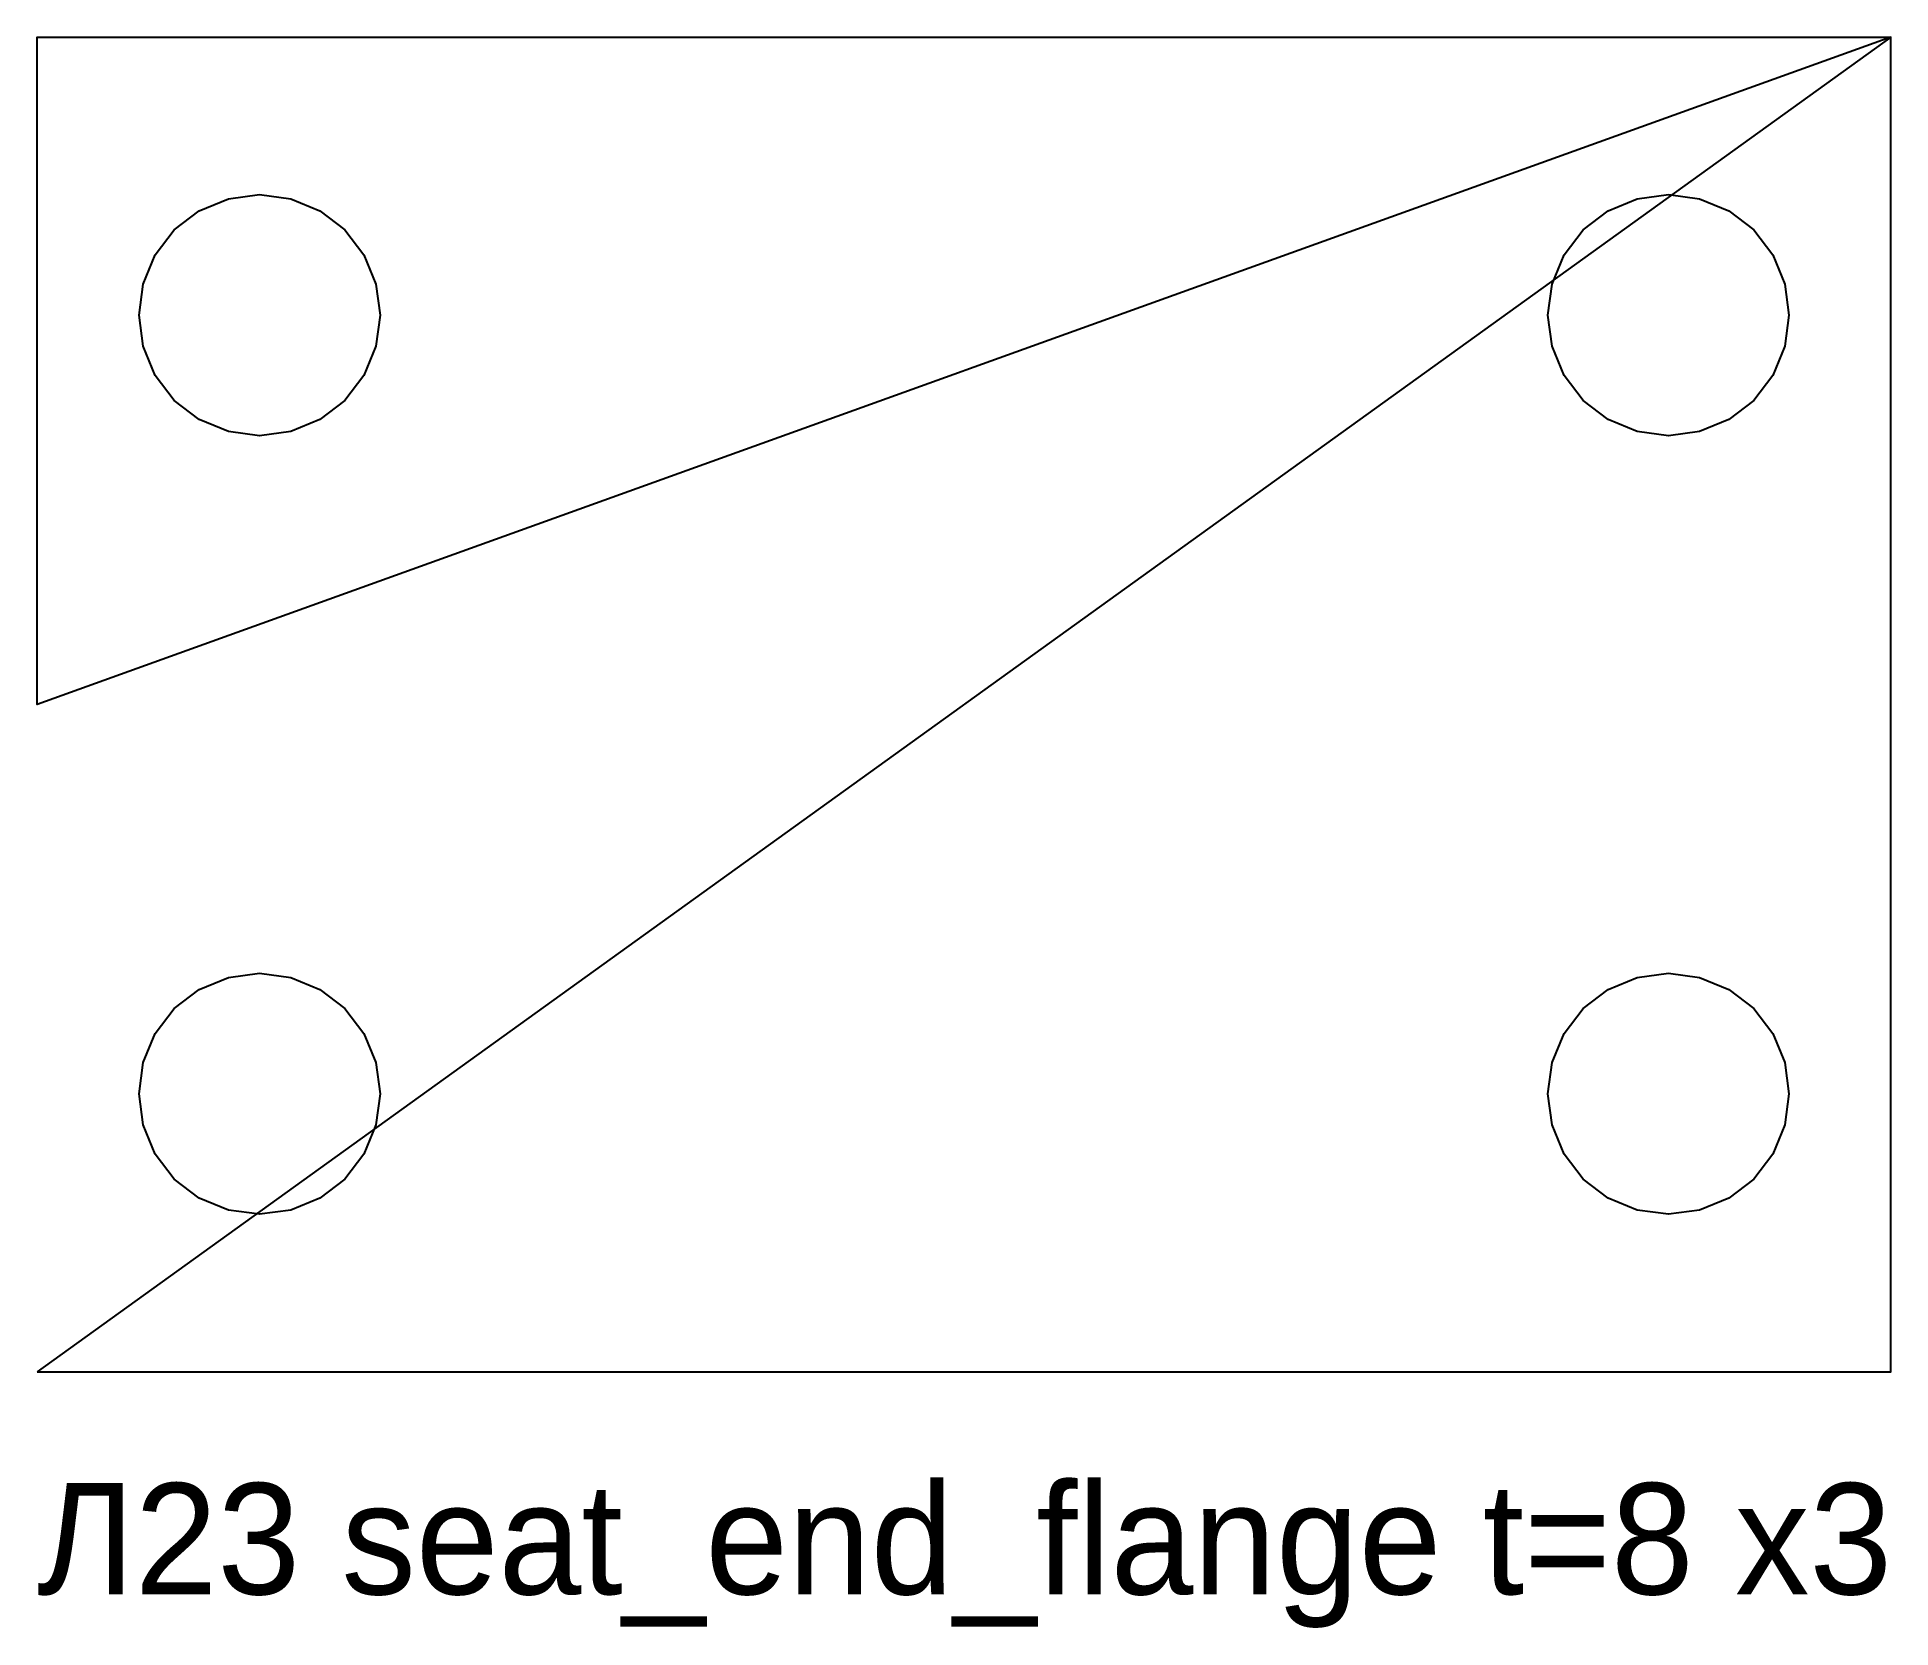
# Model space of a CAD drawing. Header units: millimetres. Extents: x 0 to 100, y -14 to 72.
import ezdxf

# ---------------------------------------------------------------- set-up
doc = ezdxf.new("R2010")
doc.units = ezdxf.units.MM

msp = doc.modelspace()

# ---------------------------------------------------------------- linework, layer by layer
at = {"layer": 'CUT'}
for points in [[(0, 0), (50, 0), (100, 0), (100, 36), (100, 72), (0, 36), (0, 72), (50, 72), (100, 72)], [(12, 63.5), (13.68, 63.28), (15.25, 62.63), (16.6, 61.6), (17.63, 60.25), (18.28, 58.68), (18.5, 57), (18.28, 55.32), (17.63, 53.75), (16.6, 52.4), (15.25, 51.37), (13.68, 50.72), (12, 50.5), (10.32, 50.72), (8.75, 51.37), (7.4, 52.4), (6.37, 53.75), (5.72, 55.32), (5.5, 57), (5.72, 58.68), (6.37, 60.25), (7.4, 61.6), (8.75, 62.63), (10.32, 63.28), (12, 63.5)], [(88, 63.5), (89.68, 63.28), (91.25, 62.63), (92.6, 61.6), (93.63, 60.25), (94.28, 58.68), (94.5, 57), (94.28, 55.32), (93.63, 53.75), (92.6, 52.4), (91.25, 51.37), (89.68, 50.72), (88, 50.5), (86.32, 50.72), (84.75, 51.37), (83.4, 52.4), (82.37, 53.75), (81.72, 55.32), (81.5, 57), (81.72, 58.68), (82.37, 60.25), (83.4, 61.6), (84.75, 62.63), (86.32, 63.28), (88, 63.5)], [(12, 21.5), (13.68, 21.28), (15.25, 20.63), (16.6, 19.6), (17.63, 18.25), (18.28, 16.68), (18.5, 15), (18.28, 13.32), (17.63, 11.75), (16.6, 10.4), (15.25, 9.37), (13.68, 8.72), (12, 8.5), (10.32, 8.72), (8.75, 9.37), (7.4, 10.4), (6.37, 11.75), (5.72, 13.32), (5.5, 15), (5.72, 16.68), (6.37, 18.25), (7.4, 19.6), (8.75, 20.63), (10.32, 21.28), (12, 21.5)], [(88, 21.5), (89.68, 21.28), (91.25, 20.63), (92.6, 19.6), (93.63, 18.25), (94.28, 16.68), (94.5, 15), (94.28, 13.32), (93.63, 11.75), (92.6, 10.4), (91.25, 9.37), (89.68, 8.72), (88, 8.5), (86.32, 8.72), (84.75, 9.37), (83.4, 10.4), (82.37, 11.75), (81.72, 13.32), (81.5, 15), (81.72, 16.68), (82.37, 18.25), (83.4, 19.6), (84.75, 20.63), (86.32, 21.28), (88, 21.5)]]:
    msp.add_lwpolyline(points, close=True, dxfattribs=at)

# ---------------------------------------------------------------- texts
at = {"layer": 'TEXT'}
msp.add_text('Л23 seat_end_flange t=8 x3', height=6, dxfattribs=at).set_placement((0, -12))

doc.saveas('drawing.dxf')
